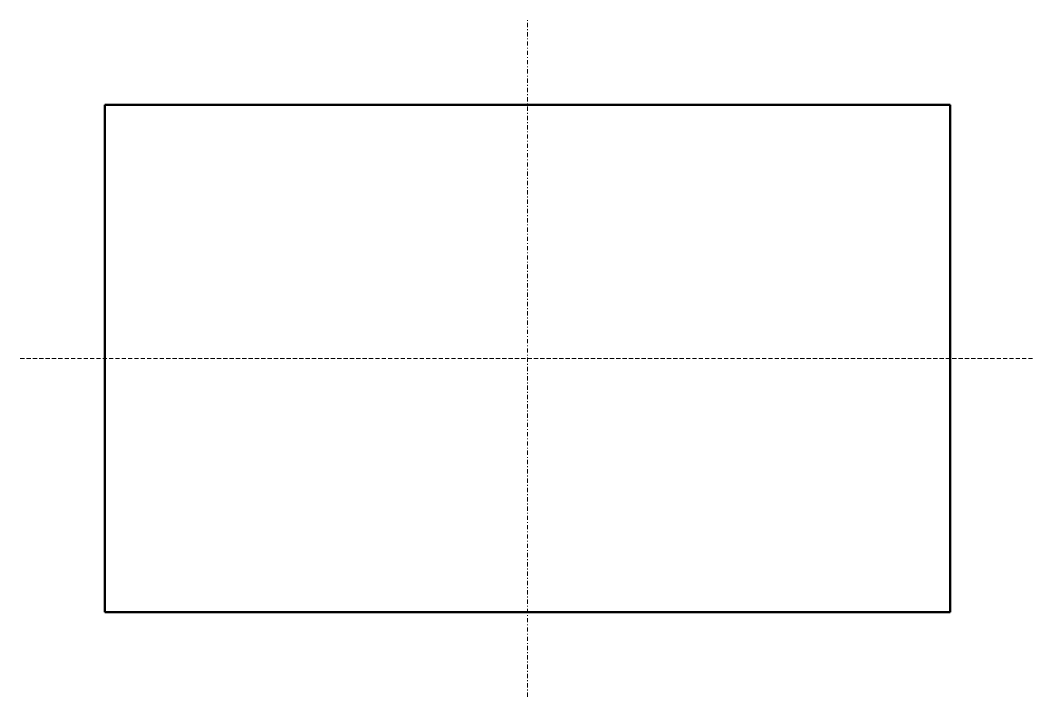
# Model space of a CAD drawing. Extents: x -10 to 110, y -10 to 70.
import ezdxf

# ---------------------------------------------------------------- set-up
doc = ezdxf.new("R2010")
doc.units = 0
doc.linetypes.add('DASHDOT', pattern=[1, 0.5, -0.25, 0, -0.25])
doc.linetypes.add('DASHED', pattern=[0.75, 0.5, -0.25])
for name, color, linetype, lineweight in [('Axis', 1, 'DASHDOT', 13), ('Construction', 2, 'DASHED', 13), ('Walls', 5, 'CONTINUOUS', 50)]:
    doc.layers.add(name, color=color, linetype=linetype, lineweight=lineweight)

msp = doc.modelspace()

# ---------------------------------------------------------------- linework, layer by layer
at = {"layer": 'Axis'}
msp.add_line((50, -10), (50, 70), dxfattribs=at)
at = {"layer": 'Construction'}
msp.add_line((-10, 30), (110, 30), dxfattribs=at)
at = {"layer": 'Walls'}
for p, q in [((100, 60), (0, 60)), ((0, 60), (0, 0)), ((100, 0), (100, 60)), ((0, 0), (100, 0))]:
    msp.add_line(p, q, dxfattribs=at)

doc.saveas('drawing.dxf')
